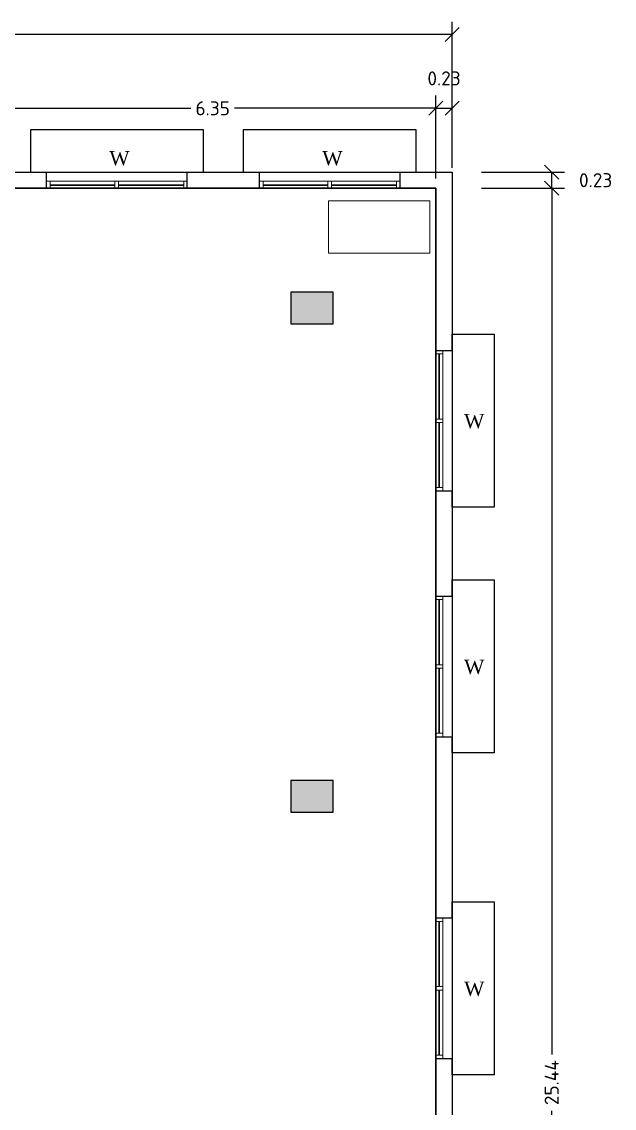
# Model space of a CAD drawing. Header units: metres. Extents: x 33037 to 87500, y -4470 to 25.
# Drawn here: x 87465.13 to 87473.55, y -4443.94 to -4428.49 of the extents above; entities that cross this region are included whole.
import ezdxf

# ---------------------------------------------------------------- set-up
doc = ezdxf.new("R2010")
doc.units = ezdxf.units.M
doc.header["$MEASUREMENT"] = 0
for name, color, linetype in [('BLK_1_FLR_1_BLT_UP_AREA', 18, 'Continuous'), ('BLK_1_FLR_1_CARPET_AREA', 18, 'Continuous'), ('BLK_1_FLR_1_REGULAR_ROOM_2', 117, 'Continuous'), ('BLK_1_FLR_4_ROOF_AREA', 54, 'Continuous'), ('INVA-COLUMN', 1, 'Continuous')]:
    doc.layers.add(name, color=color, linetype=linetype)
for name, color, linetype, lineweight in [('BLK_1_FLR_1_DRINKING_WATER', 7, 'Continuous', 5), ('BLK_1_LVL_1_BLDG_FOOT_PRINT', 1, 'Continuous', 5), ('INVA-HATCH', 251, 'Continuous', 5), ('INVA-WINDOW', 153, 'Continuous', 20)]:
    doc.layers.add(name, color=color, linetype=linetype, lineweight=lineweight)
doc.styles.add('ISO Proportional', font='isocpeur.ttf')
doc.styles.add('ROMANS', font='times.ttf')
doc.dimstyles.new('T-roman', dxfattribs={"dimtxt": 0.2, "dimasz": 0.2, "dimexe": 0.18, "dimexo": 0.0625, "dimgap": 0.09, "dimtad": 0, "dimtoh": 1, "dimzin": 0, "dimdsep": 46, "dimtxsty": 'ISO Proportional', "dimblk": 'OBLIQUE', "dimcen": 0.09, "dimclrd": 5, "dimclre": 2, "dimclrt": 7, "dimadec": 0, "dimazin": 0, "dimtfac": 1, "dimtofl": 0, "dimtmove": 2, "dimatfit": 3, "dimldrblk": 'OBLIQUE', "dimfxl": 0, "dimtolj": 1, "dimtzin": 0, "dimarcsym": 0})

# ---------------------------------------------------------------- blocks, each defined once
blk = doc.blocks.new('4 col')
at = {"layer": 'INVA-HATCH', "ltscale": 2}
h = blk.add_hatch(color=253, dxfattribs=at)
h.dxf.hatch_style = 1
h.paths.add_polyline_path([(-5051471, 2224207), (-5051471, 2224807), (-5051921, 2224807), (-5051921, 2224207)])
h.paths.add_polyline_path([(-5044526, 2224207), (-5044526, 2224807), (-5044976, 2224807), (-5044976, 2224207)])
h.paths.add_polyline_path([(-5044526, 2219807), (-5044526, 2220257), (-5044976, 2220257), (-5044976, 2219807)])
h.paths.add_polyline_path([(-5051471, 2219807), (-5051471, 2220257), (-5051921, 2220257), (-5051921, 2219807)])
h.paths.add_polyline_path([(-5035678, 2224207), (-5035678, 2224807), (-5036128, 2224807), (-5036128, 2224207)])
h.paths.add_polyline_path([(-5035678, 2219807), (-5035678, 2220257), (-5036128, 2220257), (-5036128, 2219807)])
h.paths.add_polyline_path([(-5027728, 2224207), (-5027728, 2224807), (-5028178, 2224807), (-5028178, 2224207)])
h.paths.add_polyline_path([(-5027728, 2219807), (-5027728, 2220257), (-5028178, 2220257), (-5028178, 2219807)])
h.paths.add_polyline_path([(-5027728, 2214311), (-5027728, 2214761), (-5028178, 2214761), (-5028178, 2214311)])
h.paths.add_polyline_path([(-5027728, 2208301), (-5027728, 2208901), (-5028178, 2208901), (-5028178, 2208301)])
h.paths.add_polyline_path([(-5051471, 2208901), (-5051471, 2208301), (-5051921, 2208301), (-5051921, 2208901)])
h.paths.add_polyline_path([(-5051471, 2214761), (-5051471, 2214311), (-5051921, 2214311), (-5051921, 2214761)])
at = {"layer": 'INVA-COLUMN'}
for points in [[(-5051471, 2224207), (-5051471, 2224807), (-5051921, 2224807), (-5051921, 2224207)], [(-5044526, 2224207), (-5044526, 2224807), (-5044976, 2224807), (-5044976, 2224207)]]:
    blk.add_lwpolyline(points, close=True, dxfattribs=at)
blk = doc.blocks.new('WWP')
at = {"layer": 'INVA-WINDOW', "linetype": 'ByBlock', "ltscale": 45}
for p, q in [((-859, -1859), (-859, 141)), ((-819, -836), (-819, 91)), ((-809, -836), (-809, 91)), ((-759, -1859), (-759, 141)), ((-629, -1859), (-629, 141)), ((-819, -836), (-819, -666)), ((-809, -836), (-809, -666)), ((-819, -1809), (-819, -886)), ((-819, -1039), (-819, -886)), ((-809, -1809), (-809, -886)), ((-809, -1039), (-809, -886))]:
    blk.add_line(p, q, dxfattribs=at)
at = {"layer": 'INVA-WINDOW'}
for points in [[(-859, 141), (-759, 141), (-759, 91), (-859, 91)], [(-859, -836), (-759, -836), (-759, -886), (-859, -886)], [(-859, -1809), (-759, -1809), (-759, -1859), (-859, -1859)]]:
    blk.add_lwpolyline(points, dxfattribs=at)
blk = doc.blocks.new('_Oblique')
at = {"color": 0, "linetype": 'ByBlock', "lineweight": -2}
blk.add_line((-0.5, -0.5), (0.5, 0.5), dxfattribs=at)
blk = doc.blocks.new('*D298')
at = {"color": 2, "lineweight": -2}
for p, q in [((87471.665, -4430.63), (87472.845, -4430.63)), ((87471.665, -4430.86), (87472.845, -4430.86))]:
    blk.add_line(p, q, dxfattribs=at)
at = {"color": 5, "lineweight": -2}
blk.add_line((87472.665, -4430.86), (87472.665, -4430.63), dxfattribs=at)
at = {"layer": 'DEFPOINTS', "color": 0}
for p in [(87471.019, -4430.63), (87472.665, -4430.63), (87471.019, -4430.86)]:
    blk.add_point(p, dxfattribs=at)
at = {"color": 5, "lineweight": -2, "xscale": 0.2, "yscale": 0.2, "zscale": 0.2}
for p, rotation in [((87472.665, -4430.63), 90), ((87472.665, -4430.86), 270)]:
    blk.add_blockref('_Oblique', p, dxfattribs=dict(at, rotation=rotation))
at = {"color": 7, "insert": (87473.29, -4430.745), "char_height": 0.2, "attachment_point": 5, "style": 'ISO Proportional'}
blk.add_mtext('\\A1;0.23', dxfattribs=at)
blk = doc.blocks.new('*D300')
at = {"color": 2, "lineweight": -2}
for p, q in [((87471.665, -4430.86), (87472.845, -4430.86)), ((87471.665, -4456.3), (87472.845, -4456.3))]:
    blk.add_line(p, q, dxfattribs=at)
at = {"color": 5, "lineweight": -2}
for p, q in [((87472.665, -4430.86), (87472.665, -4443.18)), ((87472.665, -4456.3), (87472.665, -4443.98))]:
    blk.add_line(p, q, dxfattribs=at)
at = {"layer": 'DEFPOINTS', "color": 0}
for p in [(87471.019, -4430.86), (87471.019, -4456.3), (87472.665, -4456.3)]:
    blk.add_point(p, dxfattribs=at)
at = {"color": 5, "lineweight": -2, "xscale": 0.2, "yscale": 0.2, "zscale": 0.2}
for p, rotation in [((87472.665, -4430.86), 90), ((87472.665, -4456.3), 270)]:
    blk.add_blockref('_Oblique', p, dxfattribs=dict(at, rotation=rotation))
at = {"color": 7, "insert": (87472.665, -4443.58), "char_height": 0.2, "attachment_point": 5, "rotation": 90, "style": 'ISO Proportional'}
blk.add_mtext('\\A1;25.44', dxfattribs=at)
blk = doc.blocks.new('*D315')
at = {"color": 2, "lineweight": -2}
for p, q in [((87464.67, -4430.722), (87464.67, -4429.542)), ((87471.019, -4430.722), (87471.019, -4429.542))]:
    blk.add_line(p, q, dxfattribs=at)
at = {"color": 5, "lineweight": -2}
for p, q in [((87464.67, -4429.722), (87467.534, -4429.722)), ((87471.019, -4429.722), (87468.154, -4429.722))]:
    blk.add_line(p, q, dxfattribs=at)
at = {"layer": 'DEFPOINTS', "color": 0}
for p in [(87471.019, -4429.722), (87464.67, -4430.86), (87471.019, -4430.86)]:
    blk.add_point(p, dxfattribs=at)
at = {"color": 5, "lineweight": -2, "xscale": 0.2, "yscale": 0.2, "zscale": 0.2, "rotation": 180}
blk.add_blockref('_Oblique', (87464.67, -4429.722), dxfattribs=at)
at = {"color": 5, "lineweight": -2, "xscale": 0.2, "yscale": 0.2, "zscale": 0.2}
blk.add_blockref('_Oblique', (87471.019, -4429.722), dxfattribs=at)
at = {"color": 7, "insert": (87467.844, -4429.722), "char_height": 0.2, "attachment_point": 5, "style": 'ISO Proportional'}
blk.add_mtext('\\A1;6.35', dxfattribs=at)
blk = doc.blocks.new('*D316')
at = {"color": 2, "lineweight": -2}
for p, q in [((87471.019, -4430.722), (87471.019, -4429.542)), ((87471.249, -4430.568), (87471.249, -4429.542))]:
    blk.add_line(p, q, dxfattribs=at)
at = {"color": 5, "lineweight": -2}
blk.add_line((87471.019, -4429.722), (87471.249, -4429.722), dxfattribs=at)
at = {"layer": 'DEFPOINTS', "color": 0}
for p in [(87471.249, -4429.722), (87471.249, -4430.63), (87471.019, -4430.86)]:
    blk.add_point(p, dxfattribs=at)
at = {"color": 5, "lineweight": -2, "xscale": 0.2, "yscale": 0.2, "zscale": 0.2, "rotation": 180}
blk.add_blockref('_Oblique', (87471.019, -4429.722), dxfattribs=at)
at = {"color": 5, "lineweight": -2, "xscale": 0.2, "yscale": 0.2, "zscale": 0.2}
blk.add_blockref('_Oblique', (87471.249, -4429.722), dxfattribs=at)
at = {"color": 7, "insert": (87471.134, -4429.297), "char_height": 0.2, "attachment_point": 5, "style": 'ISO Proportional'}
blk.add_mtext('\\A1;0.23', dxfattribs=at)
blk = doc.blocks.new('*D328')
at = {"color": 2, "lineweight": -2}
for p, q in [((87453.049, -4429.671), (87453.049, -4428.491)), ((87471.249, -4429.671), (87471.249, -4428.491))]:
    blk.add_line(p, q, dxfattribs=at)
at = {"color": 5, "lineweight": -2}
for p, q in [((87453.049, -4428.671), (87461.789, -4428.671)), ((87471.249, -4428.671), (87462.509, -4428.671))]:
    blk.add_line(p, q, dxfattribs=at)
at = {"layer": 'DEFPOINTS', "color": 0}
for p in [(87471.249, -4428.671), (87453.049, -4430.63), (87471.249, -4430.63)]:
    blk.add_point(p, dxfattribs=at)
at = {"color": 5, "lineweight": -2, "xscale": 0.2, "yscale": 0.2, "zscale": 0.2, "rotation": 180}
blk.add_blockref('_Oblique', (87453.049, -4428.671), dxfattribs=at)
at = {"color": 5, "lineweight": -2, "xscale": 0.2, "yscale": 0.2, "zscale": 0.2}
blk.add_blockref('_Oblique', (87471.249, -4428.671), dxfattribs=at)
at = {"color": 7, "insert": (87462.149, -4428.671), "char_height": 0.2, "attachment_point": 5, "style": 'ISO Proportional'}
blk.add_mtext('\\A1;18.20', dxfattribs=at)

msp = doc.modelspace()

# ---------------------------------------------------------------- linework, layer by layer
at = {"color": 0}
for p, q in [((87456.98397, -4430.6303), (87471.24897, -4430.6303)), ((87465.48102, -4430.86029), (87465.48102, -4430.63028)), ((87467.48102, -4430.8603), (87467.48102, -4430.63028)), ((87468.50932, -4430.86029), (87468.50932, -4430.63028)), ((87470.50932, -4430.8603), (87470.50932, -4430.63028)), ((87471.24897, -4430.6303), (87471.24897, -4456.53026)), ((87456.98397, -4430.8603), (87471.01897, -4430.8603)), ((87471.01897, -4430.8603), (87471.01897, -4456.30026)), ((87471.01897, -4433.16484), (87471.24899, -4433.16484)), ((87471.01899, -4435.16484), (87471.24899, -4435.16484)), ((87471.01897, -4436.66005), (87471.24899, -4436.66005)), ((87471.01899, -4438.66005), (87471.24899, -4438.66005)), ((87471.01897, -4441.23776), (87471.24899, -4441.23776)), ((87471.01899, -4443.23776), (87471.24899, -4443.23776))]:
    msp.add_line(p, q, dxfattribs=at)
for points in [[(87467.48102, -4430.63027), (87467.71102, -4430.63028), (87467.71102, -4430.03028), (87465.25102, -4430.03028), (87465.25102, -4430.03028), (87465.25102, -4430.63028), (87465.48102, -4430.63028)], [(87470.50932, -4430.63027), (87470.73932, -4430.63028), (87470.73932, -4430.03028), (87468.27932, -4430.03028), (87468.27932, -4430.03028), (87468.27932, -4430.63028), (87468.50932, -4430.63028)], [(87471.24901, -4433.16484), (87471.249, -4432.93484), (87471.849, -4432.93484), (87471.849, -4435.39484), (87471.849, -4435.39484), (87471.24899, -4435.39484), (87471.24899, -4435.16484)], [(87471.24901, -4436.66005), (87471.249, -4436.43005), (87471.849, -4436.43005), (87471.849, -4438.89005), (87471.849, -4438.89005), (87471.24899, -4438.89005), (87471.24899, -4438.66005)], [(87471.24901, -4441.23776), (87471.249, -4441.00776), (87471.849, -4441.00776), (87471.849, -4443.46777), (87471.849, -4443.46777), (87471.24899, -4443.46777), (87471.24899, -4443.23776)]]:
    msp.add_lwpolyline(points, dxfattribs=at)
at = {"layer": 'BLK_1_FLR_1_BLT_UP_AREA', "color": 18}
msp.add_lwpolyline([(87471.24897, -4456.53026), (87453.04902, -4456.53026), (87453.04902, -4430.6303), (87471.24897, -4430.6303)], close=True, dxfattribs=at)
at = {"layer": 'BLK_1_FLR_1_CARPET_AREA', "color": 18}
msp.add_lwpolyline([(87464.66966, -4456.30026), (87471.01897, -4456.30026), (87471.01897, -4430.8603), (87464.66966, -4430.8603)], close=True, dxfattribs=at)
at = {"layer": 'BLK_1_FLR_1_DRINKING_WATER'}
msp.add_lwpolyline([(87469.49206, -4431.03621), (87469.49206, -4431.78199), (87470.93141, -4431.78199), (87470.93141, -4431.03621)], close=True, dxfattribs=at)
at = {"layer": 'BLK_1_FLR_1_REGULAR_ROOM_2', "color": 2}
msp.add_lwpolyline([(87464.66966, -4456.30026), (87471.01897, -4456.30026), (87471.01897, -4430.8603), (87464.66966, -4430.8603)], close=True, dxfattribs=at)
at = {"layer": 'BLK_1_FLR_4_ROOF_AREA'}
msp.add_lwpolyline([(87471.24897, -4456.53026), (87453.04902, -4456.53026), (87453.04902, -4430.6303), (87471.24897, -4430.6303)], close=True, dxfattribs=at)
at = {"layer": 'BLK_1_LVL_1_BLDG_FOOT_PRINT'}
msp.add_lwpolyline([(87471.24897, -4456.53026), (87453.04902, -4456.53026), (87453.04902, -4430.6303), (87471.24897, -4430.6303)], close=True, dxfattribs=at)

# ---------------------------------------------------------------- block references
at = {"color": 0, "yscale": 0.001, "zscale": 0.001}
for name, p, xscale, rotation in [('WWP', (87467.33997, -4430.00126), -0.001, 270.0004656259943), ('WWP', (87470.36827, -4430.00126), -0.001, 270.0004656259943), ('4 col', (85244.74803, -9484.25838), 0.001, 270), ('WWP', (87471.87801, -4433.30589), 0.001, 359.9995343740057), ('WWP', (87471.87801, -4436.8011), 0.001, 359.9995343740057), ('WWP', (87471.87801, -4441.37882), 0.001, 359.9995343740057)]:
    msp.add_blockref(name, p, dxfattribs=dict(at, xscale=xscale, rotation=rotation))

# ---------------------------------------------------------------- texts
at = {"color": 0, "style": 'ROMANS'}
for p in [(87466.37274, -4430.53408), (87469.40105, -4430.53408), (87471.41827, -4434.27312), (87471.41827, -4437.76833), (87471.41827, -4442.34604)]:
    msp.add_text('W', height=0.2032, dxfattribs=at).set_placement(p)

# ---------------------------------------------------------------- dimensions: what is measured, and where the dimension line sits
at = {"color": 0}
for p1, p2, distance, picture, middle in [((87453.04902, -4430.6303), (87471.24897, -4430.6303), 1.95918, '*D328', (87462.149, -4428.67112)), ((87471.01897, -4430.8603), (87471.01897, -4430.6303), -1.64587, '*D298', (87473.28984, -4430.7453))]:
    dim = msp.add_aligned_dim(p1=p1, p2=p2, distance=distance, dimstyle='T-roman', dxfattribs=at)
    dim.commit()
    dim.dimension.update_dxf_attribs({"geometry": picture, "text_midpoint": middle})
for base, p1, p2, angle, picture, middle in [((87471.24897, -4429.72214), (87471.01897, -4430.8603), (87471.24897, -4430.6303), 0.000037, '*D316', (87471.13397, -4429.29714)), ((87471.01897, -4429.72214), (87464.66966, -4430.8603), (87471.01897, -4430.8603), 0.000037, '*D315', (87467.84432, -4429.72214)), ((87472.66484, -4456.30026), (87471.01897, -4430.8603), (87471.01897, -4456.30026), 270, '*D300', (87472.66484, -4443.58028))]:
    dim = msp.add_linear_dim(base=base, p1=p1, p2=p2, angle=angle, dimstyle='T-roman', dxfattribs=at)
    dim.commit()
    dim.dimension.update_dxf_attribs({"geometry": picture, "text_midpoint": middle})

doc.saveas('drawing.dxf')
